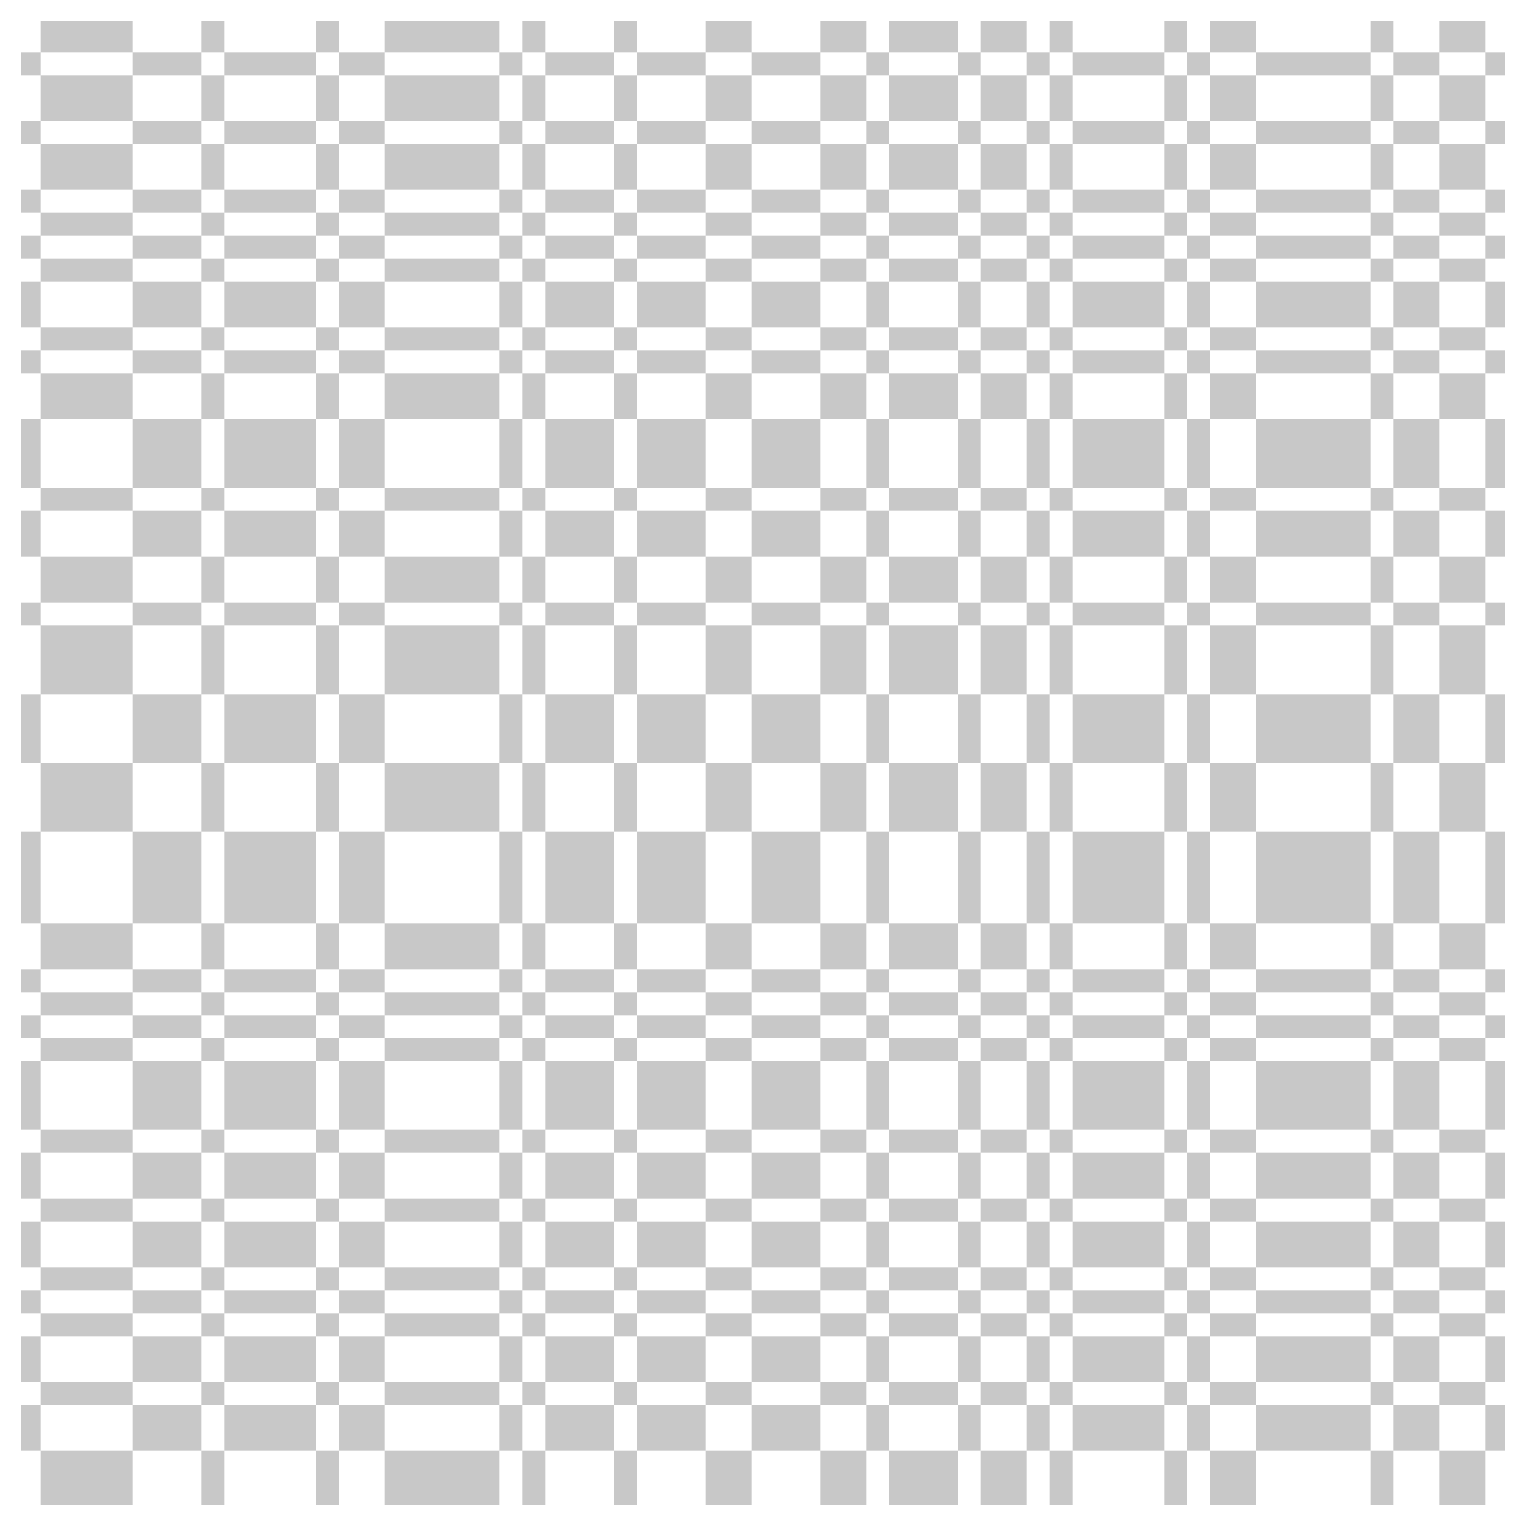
# Model space of a CAD drawing. Extents: x 0 to 200, y 0 to 200.
# Drawn here: x 74.2 to 99.8, y 50 to 75.6 of the extents above; entities that cross this region are included whole.
import ezdxf

# ---------------------------------------------------------------- set-up
doc = ezdxf.new("R2010")
doc.units = 0

msp = doc.modelspace()

# ---------------------------------------------------------------- linework, layer by layer
at = {"layer": 'CHROME'}
for points in [[(74.4, 75.2), (76, 75.2), (74.4, 76), (76, 76)], [(77.2, 75.2), (77.6, 75.2), (77.2, 76), (77.6, 76)], [(79.2, 75.2), (79.6, 75.2), (79.2, 76), (79.6, 76)], [(80.4, 75.2), (82.4, 75.2), (80.4, 76), (82.4, 76)], [(82.8, 75.2), (83.2, 75.2), (82.8, 76), (83.2, 76)], [(84.4, 75.2), (84.8, 75.2), (84.4, 76), (84.8, 76)], [(86, 75.2), (86.8, 75.2), (86, 76), (86.8, 76)], [(88, 75.2), (88.8, 75.2), (88, 76), (88.8, 76)], [(89.2, 75.2), (90.4, 75.2), (89.2, 76), (90.4, 76)], [(90.8, 75.2), (91.6, 75.2), (90.8, 76), (91.6, 76)], [(92, 75.2), (92.4, 75.2), (92, 76), (92.4, 76)], [(94, 75.2), (94.4, 75.2), (94, 76), (94.4, 76)], [(94.8, 75.2), (95.6, 75.2), (94.8, 76), (95.6, 76)], [(97.6, 75.2), (98, 75.2), (97.6, 76), (98, 76)], [(98.8, 75.2), (99.6, 75.2), (98.8, 76), (99.6, 76)], [(74, 74.8), (74.4, 74.8), (74, 75.2), (74.4, 75.2)], [(76, 74.8), (77.2, 74.8), (76, 75.2), (77.2, 75.2)], [(77.6, 74.8), (79.2, 74.8), (77.6, 75.2), (79.2, 75.2)], [(79.6, 74.8), (80.4, 74.8), (79.6, 75.2), (80.4, 75.2)], [(82.4, 74.8), (82.8, 74.8), (82.4, 75.2), (82.8, 75.2)], [(83.2, 74.8), (84.4, 74.8), (83.2, 75.2), (84.4, 75.2)], [(84.8, 74.8), (86, 74.8), (84.8, 75.2), (86, 75.2)], [(86.8, 74.8), (88, 74.8), (86.8, 75.2), (88, 75.2)], [(88.8, 74.8), (89.2, 74.8), (88.8, 75.2), (89.2, 75.2)], [(90.4, 74.8), (90.8, 74.8), (90.4, 75.2), (90.8, 75.2)], [(91.6, 74.8), (92, 74.8), (91.6, 75.2), (92, 75.2)], [(92.4, 74.8), (94, 74.8), (92.4, 75.2), (94, 75.2)], [(94.4, 74.8), (94.8, 74.8), (94.4, 75.2), (94.8, 75.2)], [(95.6, 74.8), (97.6, 74.8), (95.6, 75.2), (97.6, 75.2)], [(98, 74.8), (98.8, 74.8), (98, 75.2), (98.8, 75.2)], [(99.6, 74.8), (100, 74.8), (99.6, 75.2), (100, 75.2)], [(74.4, 74), (76, 74), (74.4, 74.8), (76, 74.8)], [(77.2, 74), (77.6, 74), (77.2, 74.8), (77.6, 74.8)], [(79.2, 74), (79.6, 74), (79.2, 74.8), (79.6, 74.8)], [(80.4, 74), (82.4, 74), (80.4, 74.8), (82.4, 74.8)], [(82.8, 74), (83.2, 74), (82.8, 74.8), (83.2, 74.8)], [(84.4, 74), (84.8, 74), (84.4, 74.8), (84.8, 74.8)], [(86, 74), (86.8, 74), (86, 74.8), (86.8, 74.8)], [(88, 74), (88.8, 74), (88, 74.8), (88.8, 74.8)], [(89.2, 74), (90.4, 74), (89.2, 74.8), (90.4, 74.8)], [(90.8, 74), (91.6, 74), (90.8, 74.8), (91.6, 74.8)], [(92, 74), (92.4, 74), (92, 74.8), (92.4, 74.8)], [(94, 74), (94.4, 74), (94, 74.8), (94.4, 74.8)], [(94.8, 74), (95.6, 74), (94.8, 74.8), (95.6, 74.8)], [(97.6, 74), (98, 74), (97.6, 74.8), (98, 74.8)], [(98.8, 74), (99.6, 74), (98.8, 74.8), (99.6, 74.8)], [(74, 73.6), (74.4, 73.6), (74, 74), (74.4, 74)], [(76, 73.6), (77.2, 73.6), (76, 74), (77.2, 74)], [(77.6, 73.6), (79.2, 73.6), (77.6, 74), (79.2, 74)], [(79.6, 73.6), (80.4, 73.6), (79.6, 74), (80.4, 74)], [(82.4, 73.6), (82.8, 73.6), (82.4, 74), (82.8, 74)], [(83.2, 73.6), (84.4, 73.6), (83.2, 74), (84.4, 74)], [(84.8, 73.6), (86, 73.6), (84.8, 74), (86, 74)], [(86.8, 73.6), (88, 73.6), (86.8, 74), (88, 74)], [(88.8, 73.6), (89.2, 73.6), (88.8, 74), (89.2, 74)], [(90.4, 73.6), (90.8, 73.6), (90.4, 74), (90.8, 74)], [(91.6, 73.6), (92, 73.6), (91.6, 74), (92, 74)], [(92.4, 73.6), (94, 73.6), (92.4, 74), (94, 74)], [(94.4, 73.6), (94.8, 73.6), (94.4, 74), (94.8, 74)], [(95.6, 73.6), (97.6, 73.6), (95.6, 74), (97.6, 74)], [(98, 73.6), (98.8, 73.6), (98, 74), (98.8, 74)], [(99.6, 73.6), (100, 73.6), (99.6, 74), (100, 74)], [(74.4, 72.8), (76, 72.8), (74.4, 73.6), (76, 73.6)], [(77.2, 72.8), (77.6, 72.8), (77.2, 73.6), (77.6, 73.6)], [(79.2, 72.8), (79.6, 72.8), (79.2, 73.6), (79.6, 73.6)], [(80.4, 72.8), (82.4, 72.8), (80.4, 73.6), (82.4, 73.6)], [(82.8, 72.8), (83.2, 72.8), (82.8, 73.6), (83.2, 73.6)], [(84.4, 72.8), (84.8, 72.8), (84.4, 73.6), (84.8, 73.6)], [(86, 72.8), (86.8, 72.8), (86, 73.6), (86.8, 73.6)], [(88, 72.8), (88.8, 72.8), (88, 73.6), (88.8, 73.6)], [(89.2, 72.8), (90.4, 72.8), (89.2, 73.6), (90.4, 73.6)], [(90.8, 72.8), (91.6, 72.8), (90.8, 73.6), (91.6, 73.6)], [(92, 72.8), (92.4, 72.8), (92, 73.6), (92.4, 73.6)], [(94, 72.8), (94.4, 72.8), (94, 73.6), (94.4, 73.6)], [(94.8, 72.8), (95.6, 72.8), (94.8, 73.6), (95.6, 73.6)], [(97.6, 72.8), (98, 72.8), (97.6, 73.6), (98, 73.6)], [(98.8, 72.8), (99.6, 72.8), (98.8, 73.6), (99.6, 73.6)], [(74, 72.4), (74.4, 72.4), (74, 72.8), (74.4, 72.8)], [(76, 72.4), (77.2, 72.4), (76, 72.8), (77.2, 72.8)], [(77.6, 72.4), (79.2, 72.4), (77.6, 72.8), (79.2, 72.8)], [(79.6, 72.4), (80.4, 72.4), (79.6, 72.8), (80.4, 72.8)], [(82.4, 72.4), (82.8, 72.4), (82.4, 72.8), (82.8, 72.8)], [(83.2, 72.4), (84.4, 72.4), (83.2, 72.8), (84.4, 72.8)], [(84.8, 72.4), (86, 72.4), (84.8, 72.8), (86, 72.8)], [(86.8, 72.4), (88, 72.4), (86.8, 72.8), (88, 72.8)], [(88.8, 72.4), (89.2, 72.4), (88.8, 72.8), (89.2, 72.8)], [(90.4, 72.4), (90.8, 72.4), (90.4, 72.8), (90.8, 72.8)], [(91.6, 72.4), (92, 72.4), (91.6, 72.8), (92, 72.8)], [(92.4, 72.4), (94, 72.4), (92.4, 72.8), (94, 72.8)], [(94.4, 72.4), (94.8, 72.4), (94.4, 72.8), (94.8, 72.8)], [(95.6, 72.4), (97.6, 72.4), (95.6, 72.8), (97.6, 72.8)], [(98, 72.4), (98.8, 72.4), (98, 72.8), (98.8, 72.8)], [(99.6, 72.4), (100, 72.4), (99.6, 72.8), (100, 72.8)], [(74.4, 72), (76, 72), (74.4, 72.4), (76, 72.4)], [(77.2, 72), (77.6, 72), (77.2, 72.4), (77.6, 72.4)], [(79.2, 72), (79.6, 72), (79.2, 72.4), (79.6, 72.4)], [(80.4, 72), (82.4, 72), (80.4, 72.4), (82.4, 72.4)], [(82.8, 72), (83.2, 72), (82.8, 72.4), (83.2, 72.4)], [(84.4, 72), (84.8, 72), (84.4, 72.4), (84.8, 72.4)], [(86, 72), (86.8, 72), (86, 72.4), (86.8, 72.4)], [(88, 72), (88.8, 72), (88, 72.4), (88.8, 72.4)], [(89.2, 72), (90.4, 72), (89.2, 72.4), (90.4, 72.4)], [(90.8, 72), (91.6, 72), (90.8, 72.4), (91.6, 72.4)], [(92, 72), (92.4, 72), (92, 72.4), (92.4, 72.4)], [(94, 72), (94.4, 72), (94, 72.4), (94.4, 72.4)], [(94.8, 72), (95.6, 72), (94.8, 72.4), (95.6, 72.4)], [(97.6, 72), (98, 72), (97.6, 72.4), (98, 72.4)], [(98.8, 72), (99.6, 72), (98.8, 72.4), (99.6, 72.4)], [(74, 71.6), (74.4, 71.6), (74, 72), (74.4, 72)], [(76, 71.6), (77.2, 71.6), (76, 72), (77.2, 72)], [(77.6, 71.6), (79.2, 71.6), (77.6, 72), (79.2, 72)], [(79.6, 71.6), (80.4, 71.6), (79.6, 72), (80.4, 72)], [(82.4, 71.6), (82.8, 71.6), (82.4, 72), (82.8, 72)], [(83.2, 71.6), (84.4, 71.6), (83.2, 72), (84.4, 72)], [(84.8, 71.6), (86, 71.6), (84.8, 72), (86, 72)], [(86.8, 71.6), (88, 71.6), (86.8, 72), (88, 72)], [(88.8, 71.6), (89.2, 71.6), (88.8, 72), (89.2, 72)], [(90.4, 71.6), (90.8, 71.6), (90.4, 72), (90.8, 72)], [(91.6, 71.6), (92, 71.6), (91.6, 72), (92, 72)], [(92.4, 71.6), (94, 71.6), (92.4, 72), (94, 72)], [(94.4, 71.6), (94.8, 71.6), (94.4, 72), (94.8, 72)], [(95.6, 71.6), (97.6, 71.6), (95.6, 72), (97.6, 72)], [(98, 71.6), (98.8, 71.6), (98, 72), (98.8, 72)], [(99.6, 71.6), (100, 71.6), (99.6, 72), (100, 72)], [(74.4, 71.2), (76, 71.2), (74.4, 71.6), (76, 71.6)], [(77.2, 71.2), (77.6, 71.2), (77.2, 71.6), (77.6, 71.6)], [(79.2, 71.2), (79.6, 71.2), (79.2, 71.6), (79.6, 71.6)], [(80.4, 71.2), (82.4, 71.2), (80.4, 71.6), (82.4, 71.6)], [(82.8, 71.2), (83.2, 71.2), (82.8, 71.6), (83.2, 71.6)], [(84.4, 71.2), (84.8, 71.2), (84.4, 71.6), (84.8, 71.6)], [(86, 71.2), (86.8, 71.2), (86, 71.6), (86.8, 71.6)], [(88, 71.2), (88.8, 71.2), (88, 71.6), (88.8, 71.6)], [(89.2, 71.2), (90.4, 71.2), (89.2, 71.6), (90.4, 71.6)], [(90.8, 71.2), (91.6, 71.2), (90.8, 71.6), (91.6, 71.6)], [(92, 71.2), (92.4, 71.2), (92, 71.6), (92.4, 71.6)], [(94, 71.2), (94.4, 71.2), (94, 71.6), (94.4, 71.6)], [(94.8, 71.2), (95.6, 71.2), (94.8, 71.6), (95.6, 71.6)], [(97.6, 71.2), (98, 71.2), (97.6, 71.6), (98, 71.6)], [(98.8, 71.2), (99.6, 71.2), (98.8, 71.6), (99.6, 71.6)], [(74, 70.4), (74.4, 70.4), (74, 71.2), (74.4, 71.2)], [(76, 70.4), (77.2, 70.4), (76, 71.2), (77.2, 71.2)], [(77.6, 70.4), (79.2, 70.4), (77.6, 71.2), (79.2, 71.2)], [(79.6, 70.4), (80.4, 70.4), (79.6, 71.2), (80.4, 71.2)], [(82.4, 70.4), (82.8, 70.4), (82.4, 71.2), (82.8, 71.2)], [(83.2, 70.4), (84.4, 70.4), (83.2, 71.2), (84.4, 71.2)], [(84.8, 70.4), (86, 70.4), (84.8, 71.2), (86, 71.2)], [(86.8, 70.4), (88, 70.4), (86.8, 71.2), (88, 71.2)], [(88.8, 70.4), (89.2, 70.4), (88.8, 71.2), (89.2, 71.2)], [(90.4, 70.4), (90.8, 70.4), (90.4, 71.2), (90.8, 71.2)], [(91.6, 70.4), (92, 70.4), (91.6, 71.2), (92, 71.2)], [(92.4, 70.4), (94, 70.4), (92.4, 71.2), (94, 71.2)], [(94.4, 70.4), (94.8, 70.4), (94.4, 71.2), (94.8, 71.2)], [(95.6, 70.4), (97.6, 70.4), (95.6, 71.2), (97.6, 71.2)], [(98, 70.4), (98.8, 70.4), (98, 71.2), (98.8, 71.2)], [(99.6, 70.4), (100, 70.4), (99.6, 71.2), (100, 71.2)], [(74.4, 70), (76, 70), (74.4, 70.4), (76, 70.4)], [(77.2, 70), (77.6, 70), (77.2, 70.4), (77.6, 70.4)], [(79.2, 70), (79.6, 70), (79.2, 70.4), (79.6, 70.4)], [(80.4, 70), (82.4, 70), (80.4, 70.4), (82.4, 70.4)], [(82.8, 70), (83.2, 70), (82.8, 70.4), (83.2, 70.4)], [(84.4, 70), (84.8, 70), (84.4, 70.4), (84.8, 70.4)], [(86, 70), (86.8, 70), (86, 70.4), (86.8, 70.4)], [(88, 70), (88.8, 70), (88, 70.4), (88.8, 70.4)], [(89.2, 70), (90.4, 70), (89.2, 70.4), (90.4, 70.4)], [(90.8, 70), (91.6, 70), (90.8, 70.4), (91.6, 70.4)], [(92, 70), (92.4, 70), (92, 70.4), (92.4, 70.4)], [(94, 70), (94.4, 70), (94, 70.4), (94.4, 70.4)], [(94.8, 70), (95.6, 70), (94.8, 70.4), (95.6, 70.4)], [(97.6, 70), (98, 70), (97.6, 70.4), (98, 70.4)], [(98.8, 70), (99.6, 70), (98.8, 70.4), (99.6, 70.4)], [(74, 69.6), (74.4, 69.6), (74, 70), (74.4, 70)], [(76, 69.6), (77.2, 69.6), (76, 70), (77.2, 70)], [(77.6, 69.6), (79.2, 69.6), (77.6, 70), (79.2, 70)], [(79.6, 69.6), (80.4, 69.6), (79.6, 70), (80.4, 70)], [(82.4, 69.6), (82.8, 69.6), (82.4, 70), (82.8, 70)], [(83.2, 69.6), (84.4, 69.6), (83.2, 70), (84.4, 70)], [(84.8, 69.6), (86, 69.6), (84.8, 70), (86, 70)], [(86.8, 69.6), (88, 69.6), (86.8, 70), (88, 70)], [(88.8, 69.6), (89.2, 69.6), (88.8, 70), (89.2, 70)], [(90.4, 69.6), (90.8, 69.6), (90.4, 70), (90.8, 70)], [(91.6, 69.6), (92, 69.6), (91.6, 70), (92, 70)], [(92.4, 69.6), (94, 69.6), (92.4, 70), (94, 70)], [(94.4, 69.6), (94.8, 69.6), (94.4, 70), (94.8, 70)], [(95.6, 69.6), (97.6, 69.6), (95.6, 70), (97.6, 70)], [(98, 69.6), (98.8, 69.6), (98, 70), (98.8, 70)], [(99.6, 69.6), (100, 69.6), (99.6, 70), (100, 70)], [(74.4, 68.8), (76, 68.8), (74.4, 69.6), (76, 69.6)], [(77.2, 68.8), (77.6, 68.8), (77.2, 69.6), (77.6, 69.6)], [(79.2, 68.8), (79.6, 68.8), (79.2, 69.6), (79.6, 69.6)], [(80.4, 68.8), (82.4, 68.8), (80.4, 69.6), (82.4, 69.6)], [(82.8, 68.8), (83.2, 68.8), (82.8, 69.6), (83.2, 69.6)], [(84.4, 68.8), (84.8, 68.8), (84.4, 69.6), (84.8, 69.6)], [(86, 68.8), (86.8, 68.8), (86, 69.6), (86.8, 69.6)], [(88, 68.8), (88.8, 68.8), (88, 69.6), (88.8, 69.6)], [(89.2, 68.8), (90.4, 68.8), (89.2, 69.6), (90.4, 69.6)], [(90.8, 68.8), (91.6, 68.8), (90.8, 69.6), (91.6, 69.6)], [(92, 68.8), (92.4, 68.8), (92, 69.6), (92.4, 69.6)], [(94, 68.8), (94.4, 68.8), (94, 69.6), (94.4, 69.6)], [(94.8, 68.8), (95.6, 68.8), (94.8, 69.6), (95.6, 69.6)], [(97.6, 68.8), (98, 68.8), (97.6, 69.6), (98, 69.6)], [(98.8, 68.8), (99.6, 68.8), (98.8, 69.6), (99.6, 69.6)], [(74, 67.6), (74.4, 67.6), (74, 68.8), (74.4, 68.8)], [(76, 67.6), (77.2, 67.6), (76, 68.8), (77.2, 68.8)], [(77.6, 67.6), (79.2, 67.6), (77.6, 68.8), (79.2, 68.8)], [(79.6, 67.6), (80.4, 67.6), (79.6, 68.8), (80.4, 68.8)], [(82.4, 67.6), (82.8, 67.6), (82.4, 68.8), (82.8, 68.8)], [(83.2, 67.6), (84.4, 67.6), (83.2, 68.8), (84.4, 68.8)], [(84.8, 67.6), (86, 67.6), (84.8, 68.8), (86, 68.8)], [(86.8, 67.6), (88, 67.6), (86.8, 68.8), (88, 68.8)], [(88.8, 67.6), (89.2, 67.6), (88.8, 68.8), (89.2, 68.8)], [(90.4, 67.6), (90.8, 67.6), (90.4, 68.8), (90.8, 68.8)], [(91.6, 67.6), (92, 67.6), (91.6, 68.8), (92, 68.8)], [(92.4, 67.6), (94, 67.6), (92.4, 68.8), (94, 68.8)], [(94.4, 67.6), (94.8, 67.6), (94.4, 68.8), (94.8, 68.8)], [(95.6, 67.6), (97.6, 67.6), (95.6, 68.8), (97.6, 68.8)], [(98, 67.6), (98.8, 67.6), (98, 68.8), (98.8, 68.8)], [(99.6, 67.6), (100, 67.6), (99.6, 68.8), (100, 68.8)], [(74.4, 67.2), (76, 67.2), (74.4, 67.6), (76, 67.6)], [(77.2, 67.2), (77.6, 67.2), (77.2, 67.6), (77.6, 67.6)], [(79.2, 67.2), (79.6, 67.2), (79.2, 67.6), (79.6, 67.6)], [(80.4, 67.2), (82.4, 67.2), (80.4, 67.6), (82.4, 67.6)], [(82.8, 67.2), (83.2, 67.2), (82.8, 67.6), (83.2, 67.6)], [(84.4, 67.2), (84.8, 67.2), (84.4, 67.6), (84.8, 67.6)], [(86, 67.2), (86.8, 67.2), (86, 67.6), (86.8, 67.6)], [(88, 67.2), (88.8, 67.2), (88, 67.6), (88.8, 67.6)], [(89.2, 67.2), (90.4, 67.2), (89.2, 67.6), (90.4, 67.6)], [(90.8, 67.2), (91.6, 67.2), (90.8, 67.6), (91.6, 67.6)], [(92, 67.2), (92.4, 67.2), (92, 67.6), (92.4, 67.6)], [(94, 67.2), (94.4, 67.2), (94, 67.6), (94.4, 67.6)], [(94.8, 67.2), (95.6, 67.2), (94.8, 67.6), (95.6, 67.6)], [(97.6, 67.2), (98, 67.2), (97.6, 67.6), (98, 67.6)], [(98.8, 67.2), (99.6, 67.2), (98.8, 67.6), (99.6, 67.6)], [(74, 66.4), (74.4, 66.4), (74, 67.2), (74.4, 67.2)], [(76, 66.4), (77.2, 66.4), (76, 67.2), (77.2, 67.2)], [(77.6, 66.4), (79.2, 66.4), (77.6, 67.2), (79.2, 67.2)], [(79.6, 66.4), (80.4, 66.4), (79.6, 67.2), (80.4, 67.2)], [(82.4, 66.4), (82.8, 66.4), (82.4, 67.2), (82.8, 67.2)], [(83.2, 66.4), (84.4, 66.4), (83.2, 67.2), (84.4, 67.2)], [(84.8, 66.4), (86, 66.4), (84.8, 67.2), (86, 67.2)], [(86.8, 66.4), (88, 66.4), (86.8, 67.2), (88, 67.2)], [(88.8, 66.4), (89.2, 66.4), (88.8, 67.2), (89.2, 67.2)], [(90.4, 66.4), (90.8, 66.4), (90.4, 67.2), (90.8, 67.2)], [(91.6, 66.4), (92, 66.4), (91.6, 67.2), (92, 67.2)], [(92.4, 66.4), (94, 66.4), (92.4, 67.2), (94, 67.2)], [(94.4, 66.4), (94.8, 66.4), (94.4, 67.2), (94.8, 67.2)], [(95.6, 66.4), (97.6, 66.4), (95.6, 67.2), (97.6, 67.2)], [(98, 66.4), (98.8, 66.4), (98, 67.2), (98.8, 67.2)], [(99.6, 66.4), (100, 66.4), (99.6, 67.2), (100, 67.2)], [(74.4, 65.6), (76, 65.6), (74.4, 66.4), (76, 66.4)], [(77.2, 65.6), (77.6, 65.6), (77.2, 66.4), (77.6, 66.4)], [(79.2, 65.6), (79.6, 65.6), (79.2, 66.4), (79.6, 66.4)], [(80.4, 65.6), (82.4, 65.6), (80.4, 66.4), (82.4, 66.4)], [(82.8, 65.6), (83.2, 65.6), (82.8, 66.4), (83.2, 66.4)], [(84.4, 65.6), (84.8, 65.6), (84.4, 66.4), (84.8, 66.4)], [(86, 65.6), (86.8, 65.6), (86, 66.4), (86.8, 66.4)], [(88, 65.6), (88.8, 65.6), (88, 66.4), (88.8, 66.4)], [(89.2, 65.6), (90.4, 65.6), (89.2, 66.4), (90.4, 66.4)], [(90.8, 65.6), (91.6, 65.6), (90.8, 66.4), (91.6, 66.4)], [(92, 65.6), (92.4, 65.6), (92, 66.4), (92.4, 66.4)], [(94, 65.6), (94.4, 65.6), (94, 66.4), (94.4, 66.4)], [(94.8, 65.6), (95.6, 65.6), (94.8, 66.4), (95.6, 66.4)], [(97.6, 65.6), (98, 65.6), (97.6, 66.4), (98, 66.4)], [(98.8, 65.6), (99.6, 65.6), (98.8, 66.4), (99.6, 66.4)], [(74, 65.2), (74.4, 65.2), (74, 65.6), (74.4, 65.6)], [(76, 65.2), (77.2, 65.2), (76, 65.6), (77.2, 65.6)], [(77.6, 65.2), (79.2, 65.2), (77.6, 65.6), (79.2, 65.6)], [(79.6, 65.2), (80.4, 65.2), (79.6, 65.6), (80.4, 65.6)], [(82.4, 65.2), (82.8, 65.2), (82.4, 65.6), (82.8, 65.6)], [(83.2, 65.2), (84.4, 65.2), (83.2, 65.6), (84.4, 65.6)], [(84.8, 65.2), (86, 65.2), (84.8, 65.6), (86, 65.6)], [(86.8, 65.2), (88, 65.2), (86.8, 65.6), (88, 65.6)], [(88.8, 65.2), (89.2, 65.2), (88.8, 65.6), (89.2, 65.6)], [(90.4, 65.2), (90.8, 65.2), (90.4, 65.6), (90.8, 65.6)], [(91.6, 65.2), (92, 65.2), (91.6, 65.6), (92, 65.6)], [(92.4, 65.2), (94, 65.2), (92.4, 65.6), (94, 65.6)], [(94.4, 65.2), (94.8, 65.2), (94.4, 65.6), (94.8, 65.6)], [(95.6, 65.2), (97.6, 65.2), (95.6, 65.6), (97.6, 65.6)], [(98, 65.2), (98.8, 65.2), (98, 65.6), (98.8, 65.6)], [(99.6, 65.2), (100, 65.2), (99.6, 65.6), (100, 65.6)], [(74.4, 64), (76, 64), (74.4, 65.2), (76, 65.2)], [(77.2, 64), (77.6, 64), (77.2, 65.2), (77.6, 65.2)], [(79.2, 64), (79.6, 64), (79.2, 65.2), (79.6, 65.2)], [(80.4, 64), (82.4, 64), (80.4, 65.2), (82.4, 65.2)], [(82.8, 64), (83.2, 64), (82.8, 65.2), (83.2, 65.2)], [(84.4, 64), (84.8, 64), (84.4, 65.2), (84.8, 65.2)], [(86, 64), (86.8, 64), (86, 65.2), (86.8, 65.2)], [(88, 64), (88.8, 64), (88, 65.2), (88.8, 65.2)], [(89.2, 64), (90.4, 64), (89.2, 65.2), (90.4, 65.2)], [(90.8, 64), (91.6, 64), (90.8, 65.2), (91.6, 65.2)], [(92, 64), (92.4, 64), (92, 65.2), (92.4, 65.2)], [(94, 64), (94.4, 64), (94, 65.2), (94.4, 65.2)], [(94.8, 64), (95.6, 64), (94.8, 65.2), (95.6, 65.2)], [(97.6, 64), (98, 64), (97.6, 65.2), (98, 65.2)], [(98.8, 64), (99.6, 64), (98.8, 65.2), (99.6, 65.2)], [(74, 62.8), (74.4, 62.8), (74, 64), (74.4, 64)], [(76, 62.8), (77.2, 62.8), (76, 64), (77.2, 64)], [(77.6, 62.8), (79.2, 62.8), (77.6, 64), (79.2, 64)], [(79.6, 62.8), (80.4, 62.8), (79.6, 64), (80.4, 64)], [(82.4, 62.8), (82.8, 62.8), (82.4, 64), (82.8, 64)], [(83.2, 62.8), (84.4, 62.8), (83.2, 64), (84.4, 64)], [(84.8, 62.8), (86, 62.8), (84.8, 64), (86, 64)], [(86.8, 62.8), (88, 62.8), (86.8, 64), (88, 64)], [(88.8, 62.8), (89.2, 62.8), (88.8, 64), (89.2, 64)], [(90.4, 62.8), (90.8, 62.8), (90.4, 64), (90.8, 64)], [(91.6, 62.8), (92, 62.8), (91.6, 64), (92, 64)], [(92.4, 62.8), (94, 62.8), (92.4, 64), (94, 64)], [(94.4, 62.8), (94.8, 62.8), (94.4, 64), (94.8, 64)], [(95.6, 62.8), (97.6, 62.8), (95.6, 64), (97.6, 64)], [(98, 62.8), (98.8, 62.8), (98, 64), (98.8, 64)], [(99.6, 62.8), (100, 62.8), (99.6, 64), (100, 64)], [(74.4, 61.6), (76, 61.6), (74.4, 62.8), (76, 62.8)], [(77.2, 61.6), (77.6, 61.6), (77.2, 62.8), (77.6, 62.8)], [(79.2, 61.6), (79.6, 61.6), (79.2, 62.8), (79.6, 62.8)], [(80.4, 61.6), (82.4, 61.6), (80.4, 62.8), (82.4, 62.8)], [(82.8, 61.6), (83.2, 61.6), (82.8, 62.8), (83.2, 62.8)], [(84.4, 61.6), (84.8, 61.6), (84.4, 62.8), (84.8, 62.8)], [(86, 61.6), (86.8, 61.6), (86, 62.8), (86.8, 62.8)], [(88, 61.6), (88.8, 61.6), (88, 62.8), (88.8, 62.8)], [(89.2, 61.6), (90.4, 61.6), (89.2, 62.8), (90.4, 62.8)], [(90.8, 61.6), (91.6, 61.6), (90.8, 62.8), (91.6, 62.8)], [(92, 61.6), (92.4, 61.6), (92, 62.8), (92.4, 62.8)], [(94, 61.6), (94.4, 61.6), (94, 62.8), (94.4, 62.8)], [(94.8, 61.6), (95.6, 61.6), (94.8, 62.8), (95.6, 62.8)], [(97.6, 61.6), (98, 61.6), (97.6, 62.8), (98, 62.8)], [(98.8, 61.6), (99.6, 61.6), (98.8, 62.8), (99.6, 62.8)], [(74, 60), (74.4, 60), (74, 61.6), (74.4, 61.6)], [(76, 60), (77.2, 60), (76, 61.6), (77.2, 61.6)], [(77.6, 60), (79.2, 60), (77.6, 61.6), (79.2, 61.6)], [(79.6, 60), (80.4, 60), (79.6, 61.6), (80.4, 61.6)], [(82.4, 60), (82.8, 60), (82.4, 61.6), (82.8, 61.6)], [(83.2, 60), (84.4, 60), (83.2, 61.6), (84.4, 61.6)], [(84.8, 60), (86, 60), (84.8, 61.6), (86, 61.6)], [(86.8, 60), (88, 60), (86.8, 61.6), (88, 61.6)], [(88.8, 60), (89.2, 60), (88.8, 61.6), (89.2, 61.6)], [(90.4, 60), (90.8, 60), (90.4, 61.6), (90.8, 61.6)], [(91.6, 60), (92, 60), (91.6, 61.6), (92, 61.6)], [(92.4, 60), (94, 60), (92.4, 61.6), (94, 61.6)], [(94.4, 60), (94.8, 60), (94.4, 61.6), (94.8, 61.6)], [(95.6, 60), (97.6, 60), (95.6, 61.6), (97.6, 61.6)], [(98, 60), (98.8, 60), (98, 61.6), (98.8, 61.6)], [(99.6, 60), (100, 60), (99.6, 61.6), (100, 61.6)], [(74.4, 59.2), (76, 59.2), (74.4, 60), (76, 60)], [(77.2, 59.2), (77.6, 59.2), (77.2, 60), (77.6, 60)], [(79.2, 59.2), (79.6, 59.2), (79.2, 60), (79.6, 60)], [(80.4, 59.2), (82.4, 59.2), (80.4, 60), (82.4, 60)], [(82.8, 59.2), (83.2, 59.2), (82.8, 60), (83.2, 60)], [(84.4, 59.2), (84.8, 59.2), (84.4, 60), (84.8, 60)], [(86, 59.2), (86.8, 59.2), (86, 60), (86.8, 60)], [(88, 59.2), (88.8, 59.2), (88, 60), (88.8, 60)], [(89.2, 59.2), (90.4, 59.2), (89.2, 60), (90.4, 60)], [(90.8, 59.2), (91.6, 59.2), (90.8, 60), (91.6, 60)], [(92, 59.2), (92.4, 59.2), (92, 60), (92.4, 60)], [(94, 59.2), (94.4, 59.2), (94, 60), (94.4, 60)], [(94.8, 59.2), (95.6, 59.2), (94.8, 60), (95.6, 60)], [(97.6, 59.2), (98, 59.2), (97.6, 60), (98, 60)], [(98.8, 59.2), (99.6, 59.2), (98.8, 60), (99.6, 60)], [(74, 58.8), (74.4, 58.8), (74, 59.2), (74.4, 59.2)], [(76, 58.8), (77.2, 58.8), (76, 59.2), (77.2, 59.2)], [(77.6, 58.8), (79.2, 58.8), (77.6, 59.2), (79.2, 59.2)], [(79.6, 58.8), (80.4, 58.8), (79.6, 59.2), (80.4, 59.2)], [(82.4, 58.8), (82.8, 58.8), (82.4, 59.2), (82.8, 59.2)], [(83.2, 58.8), (84.4, 58.8), (83.2, 59.2), (84.4, 59.2)], [(84.8, 58.8), (86, 58.8), (84.8, 59.2), (86, 59.2)], [(86.8, 58.8), (88, 58.8), (86.8, 59.2), (88, 59.2)], [(88.8, 58.8), (89.2, 58.8), (88.8, 59.2), (89.2, 59.2)], [(90.4, 58.8), (90.8, 58.8), (90.4, 59.2), (90.8, 59.2)], [(91.6, 58.8), (92, 58.8), (91.6, 59.2), (92, 59.2)], [(92.4, 58.8), (94, 58.8), (92.4, 59.2), (94, 59.2)], [(94.4, 58.8), (94.8, 58.8), (94.4, 59.2), (94.8, 59.2)], [(95.6, 58.8), (97.6, 58.8), (95.6, 59.2), (97.6, 59.2)], [(98, 58.8), (98.8, 58.8), (98, 59.2), (98.8, 59.2)], [(99.6, 58.8), (100, 58.8), (99.6, 59.2), (100, 59.2)], [(74.4, 58.4), (76, 58.4), (74.4, 58.8), (76, 58.8)], [(77.2, 58.4), (77.6, 58.4), (77.2, 58.8), (77.6, 58.8)], [(79.2, 58.4), (79.6, 58.4), (79.2, 58.8), (79.6, 58.8)], [(80.4, 58.4), (82.4, 58.4), (80.4, 58.8), (82.4, 58.8)], [(82.8, 58.4), (83.2, 58.4), (82.8, 58.8), (83.2, 58.8)], [(84.4, 58.4), (84.8, 58.4), (84.4, 58.8), (84.8, 58.8)], [(86, 58.4), (86.8, 58.4), (86, 58.8), (86.8, 58.8)], [(88, 58.4), (88.8, 58.4), (88, 58.8), (88.8, 58.8)], [(89.2, 58.4), (90.4, 58.4), (89.2, 58.8), (90.4, 58.8)], [(90.8, 58.4), (91.6, 58.4), (90.8, 58.8), (91.6, 58.8)], [(92, 58.4), (92.4, 58.4), (92, 58.8), (92.4, 58.8)], [(94, 58.4), (94.4, 58.4), (94, 58.8), (94.4, 58.8)], [(94.8, 58.4), (95.6, 58.4), (94.8, 58.8), (95.6, 58.8)], [(97.6, 58.4), (98, 58.4), (97.6, 58.8), (98, 58.8)], [(98.8, 58.4), (99.6, 58.4), (98.8, 58.8), (99.6, 58.8)], [(74, 58), (74.4, 58), (74, 58.4), (74.4, 58.4)], [(76, 58), (77.2, 58), (76, 58.4), (77.2, 58.4)], [(77.6, 58), (79.2, 58), (77.6, 58.4), (79.2, 58.4)], [(79.6, 58), (80.4, 58), (79.6, 58.4), (80.4, 58.4)], [(82.4, 58), (82.8, 58), (82.4, 58.4), (82.8, 58.4)], [(83.2, 58), (84.4, 58), (83.2, 58.4), (84.4, 58.4)], [(84.8, 58), (86, 58), (84.8, 58.4), (86, 58.4)], [(86.8, 58), (88, 58), (86.8, 58.4), (88, 58.4)], [(88.8, 58), (89.2, 58), (88.8, 58.4), (89.2, 58.4)], [(90.4, 58), (90.8, 58), (90.4, 58.4), (90.8, 58.4)], [(91.6, 58), (92, 58), (91.6, 58.4), (92, 58.4)], [(92.4, 58), (94, 58), (92.4, 58.4), (94, 58.4)], [(94.4, 58), (94.8, 58), (94.4, 58.4), (94.8, 58.4)], [(95.6, 58), (97.6, 58), (95.6, 58.4), (97.6, 58.4)], [(98, 58), (98.8, 58), (98, 58.4), (98.8, 58.4)], [(99.6, 58), (100, 58), (99.6, 58.4), (100, 58.4)], [(74.4, 57.6), (76, 57.6), (74.4, 58), (76, 58)], [(77.2, 57.6), (77.6, 57.6), (77.2, 58), (77.6, 58)], [(79.2, 57.6), (79.6, 57.6), (79.2, 58), (79.6, 58)], [(80.4, 57.6), (82.4, 57.6), (80.4, 58), (82.4, 58)], [(82.8, 57.6), (83.2, 57.6), (82.8, 58), (83.2, 58)], [(84.4, 57.6), (84.8, 57.6), (84.4, 58), (84.8, 58)], [(86, 57.6), (86.8, 57.6), (86, 58), (86.8, 58)], [(88, 57.6), (88.8, 57.6), (88, 58), (88.8, 58)], [(89.2, 57.6), (90.4, 57.6), (89.2, 58), (90.4, 58)], [(90.8, 57.6), (91.6, 57.6), (90.8, 58), (91.6, 58)], [(92, 57.6), (92.4, 57.6), (92, 58), (92.4, 58)], [(94, 57.6), (94.4, 57.6), (94, 58), (94.4, 58)], [(94.8, 57.6), (95.6, 57.6), (94.8, 58), (95.6, 58)], [(97.6, 57.6), (98, 57.6), (97.6, 58), (98, 58)], [(98.8, 57.6), (99.6, 57.6), (98.8, 58), (99.6, 58)], [(74, 56.4), (74.4, 56.4), (74, 57.6), (74.4, 57.6)], [(76, 56.4), (77.2, 56.4), (76, 57.6), (77.2, 57.6)], [(77.6, 56.4), (79.2, 56.4), (77.6, 57.6), (79.2, 57.6)], [(79.6, 56.4), (80.4, 56.4), (79.6, 57.6), (80.4, 57.6)], [(82.4, 56.4), (82.8, 56.4), (82.4, 57.6), (82.8, 57.6)], [(83.2, 56.4), (84.4, 56.4), (83.2, 57.6), (84.4, 57.6)], [(84.8, 56.4), (86, 56.4), (84.8, 57.6), (86, 57.6)], [(86.8, 56.4), (88, 56.4), (86.8, 57.6), (88, 57.6)], [(88.8, 56.4), (89.2, 56.4), (88.8, 57.6), (89.2, 57.6)], [(90.4, 56.4), (90.8, 56.4), (90.4, 57.6), (90.8, 57.6)], [(91.6, 56.4), (92, 56.4), (91.6, 57.6), (92, 57.6)], [(92.4, 56.4), (94, 56.4), (92.4, 57.6), (94, 57.6)], [(94.4, 56.4), (94.8, 56.4), (94.4, 57.6), (94.8, 57.6)], [(95.6, 56.4), (97.6, 56.4), (95.6, 57.6), (97.6, 57.6)], [(98, 56.4), (98.8, 56.4), (98, 57.6), (98.8, 57.6)], [(99.6, 56.4), (100, 56.4), (99.6, 57.6), (100, 57.6)], [(74.4, 56), (76, 56), (74.4, 56.4), (76, 56.4)], [(77.2, 56), (77.6, 56), (77.2, 56.4), (77.6, 56.4)], [(79.2, 56), (79.6, 56), (79.2, 56.4), (79.6, 56.4)], [(80.4, 56), (82.4, 56), (80.4, 56.4), (82.4, 56.4)], [(82.8, 56), (83.2, 56), (82.8, 56.4), (83.2, 56.4)], [(84.4, 56), (84.8, 56), (84.4, 56.4), (84.8, 56.4)], [(86, 56), (86.8, 56), (86, 56.4), (86.8, 56.4)], [(88, 56), (88.8, 56), (88, 56.4), (88.8, 56.4)], [(89.2, 56), (90.4, 56), (89.2, 56.4), (90.4, 56.4)], [(90.8, 56), (91.6, 56), (90.8, 56.4), (91.6, 56.4)], [(92, 56), (92.4, 56), (92, 56.4), (92.4, 56.4)], [(94, 56), (94.4, 56), (94, 56.4), (94.4, 56.4)], [(94.8, 56), (95.6, 56), (94.8, 56.4), (95.6, 56.4)], [(97.6, 56), (98, 56), (97.6, 56.4), (98, 56.4)], [(98.8, 56), (99.6, 56), (98.8, 56.4), (99.6, 56.4)], [(74, 55.2), (74.4, 55.2), (74, 56), (74.4, 56)], [(76, 55.2), (77.2, 55.2), (76, 56), (77.2, 56)], [(77.6, 55.2), (79.2, 55.2), (77.6, 56), (79.2, 56)], [(79.6, 55.2), (80.4, 55.2), (79.6, 56), (80.4, 56)], [(82.4, 55.2), (82.8, 55.2), (82.4, 56), (82.8, 56)], [(83.2, 55.2), (84.4, 55.2), (83.2, 56), (84.4, 56)], [(84.8, 55.2), (86, 55.2), (84.8, 56), (86, 56)], [(86.8, 55.2), (88, 55.2), (86.8, 56), (88, 56)], [(88.8, 55.2), (89.2, 55.2), (88.8, 56), (89.2, 56)], [(90.4, 55.2), (90.8, 55.2), (90.4, 56), (90.8, 56)], [(91.6, 55.2), (92, 55.2), (91.6, 56), (92, 56)], [(92.4, 55.2), (94, 55.2), (92.4, 56), (94, 56)], [(94.4, 55.2), (94.8, 55.2), (94.4, 56), (94.8, 56)], [(95.6, 55.2), (97.6, 55.2), (95.6, 56), (97.6, 56)], [(98, 55.2), (98.8, 55.2), (98, 56), (98.8, 56)], [(99.6, 55.2), (100, 55.2), (99.6, 56), (100, 56)], [(74.4, 54.8), (76, 54.8), (74.4, 55.2), (76, 55.2)], [(77.2, 54.8), (77.6, 54.8), (77.2, 55.2), (77.6, 55.2)], [(79.2, 54.8), (79.6, 54.8), (79.2, 55.2), (79.6, 55.2)], [(80.4, 54.8), (82.4, 54.8), (80.4, 55.2), (82.4, 55.2)], [(82.8, 54.8), (83.2, 54.8), (82.8, 55.2), (83.2, 55.2)], [(84.4, 54.8), (84.8, 54.8), (84.4, 55.2), (84.8, 55.2)], [(86, 54.8), (86.8, 54.8), (86, 55.2), (86.8, 55.2)], [(88, 54.8), (88.8, 54.8), (88, 55.2), (88.8, 55.2)], [(89.2, 54.8), (90.4, 54.8), (89.2, 55.2), (90.4, 55.2)], [(90.8, 54.8), (91.6, 54.8), (90.8, 55.2), (91.6, 55.2)], [(92, 54.8), (92.4, 54.8), (92, 55.2), (92.4, 55.2)], [(94, 54.8), (94.4, 54.8), (94, 55.2), (94.4, 55.2)], [(94.8, 54.8), (95.6, 54.8), (94.8, 55.2), (95.6, 55.2)], [(97.6, 54.8), (98, 54.8), (97.6, 55.2), (98, 55.2)], [(98.8, 54.8), (99.6, 54.8), (98.8, 55.2), (99.6, 55.2)], [(74, 54), (74.4, 54), (74, 54.8), (74.4, 54.8)], [(76, 54), (77.2, 54), (76, 54.8), (77.2, 54.8)], [(77.6, 54), (79.2, 54), (77.6, 54.8), (79.2, 54.8)], [(79.6, 54), (80.4, 54), (79.6, 54.8), (80.4, 54.8)], [(82.4, 54), (82.8, 54), (82.4, 54.8), (82.8, 54.8)], [(83.2, 54), (84.4, 54), (83.2, 54.8), (84.4, 54.8)], [(84.8, 54), (86, 54), (84.8, 54.8), (86, 54.8)], [(86.8, 54), (88, 54), (86.8, 54.8), (88, 54.8)], [(88.8, 54), (89.2, 54), (88.8, 54.8), (89.2, 54.8)], [(90.4, 54), (90.8, 54), (90.4, 54.8), (90.8, 54.8)], [(91.6, 54), (92, 54), (91.6, 54.8), (92, 54.8)], [(92.4, 54), (94, 54), (92.4, 54.8), (94, 54.8)], [(94.4, 54), (94.8, 54), (94.4, 54.8), (94.8, 54.8)], [(95.6, 54), (97.6, 54), (95.6, 54.8), (97.6, 54.8)], [(98, 54), (98.8, 54), (98, 54.8), (98.8, 54.8)], [(99.6, 54), (100, 54), (99.6, 54.8), (100, 54.8)], [(74.4, 53.6), (76, 53.6), (74.4, 54), (76, 54)], [(77.2, 53.6), (77.6, 53.6), (77.2, 54), (77.6, 54)], [(79.2, 53.6), (79.6, 53.6), (79.2, 54), (79.6, 54)], [(80.4, 53.6), (82.4, 53.6), (80.4, 54), (82.4, 54)], [(82.8, 53.6), (83.2, 53.6), (82.8, 54), (83.2, 54)], [(84.4, 53.6), (84.8, 53.6), (84.4, 54), (84.8, 54)], [(86, 53.6), (86.8, 53.6), (86, 54), (86.8, 54)], [(88, 53.6), (88.8, 53.6), (88, 54), (88.8, 54)], [(89.2, 53.6), (90.4, 53.6), (89.2, 54), (90.4, 54)], [(90.8, 53.6), (91.6, 53.6), (90.8, 54), (91.6, 54)], [(92, 53.6), (92.4, 53.6), (92, 54), (92.4, 54)], [(94, 53.6), (94.4, 53.6), (94, 54), (94.4, 54)], [(94.8, 53.6), (95.6, 53.6), (94.8, 54), (95.6, 54)], [(97.6, 53.6), (98, 53.6), (97.6, 54), (98, 54)], [(98.8, 53.6), (99.6, 53.6), (98.8, 54), (99.6, 54)], [(74, 53.2), (74.4, 53.2), (74, 53.6), (74.4, 53.6)], [(76, 53.2), (77.2, 53.2), (76, 53.6), (77.2, 53.6)], [(77.6, 53.2), (79.2, 53.2), (77.6, 53.6), (79.2, 53.6)], [(79.6, 53.2), (80.4, 53.2), (79.6, 53.6), (80.4, 53.6)], [(82.4, 53.2), (82.8, 53.2), (82.4, 53.6), (82.8, 53.6)], [(83.2, 53.2), (84.4, 53.2), (83.2, 53.6), (84.4, 53.6)], [(84.8, 53.2), (86, 53.2), (84.8, 53.6), (86, 53.6)], [(86.8, 53.2), (88, 53.2), (86.8, 53.6), (88, 53.6)], [(88.8, 53.2), (89.2, 53.2), (88.8, 53.6), (89.2, 53.6)], [(90.4, 53.2), (90.8, 53.2), (90.4, 53.6), (90.8, 53.6)], [(91.6, 53.2), (92, 53.2), (91.6, 53.6), (92, 53.6)], [(92.4, 53.2), (94, 53.2), (92.4, 53.6), (94, 53.6)], [(94.4, 53.2), (94.8, 53.2), (94.4, 53.6), (94.8, 53.6)], [(95.6, 53.2), (97.6, 53.2), (95.6, 53.6), (97.6, 53.6)], [(98, 53.2), (98.8, 53.2), (98, 53.6), (98.8, 53.6)], [(99.6, 53.2), (100, 53.2), (99.6, 53.6), (100, 53.6)], [(74.4, 52.8), (76, 52.8), (74.4, 53.2), (76, 53.2)], [(77.2, 52.8), (77.6, 52.8), (77.2, 53.2), (77.6, 53.2)], [(79.2, 52.8), (79.6, 52.8), (79.2, 53.2), (79.6, 53.2)], [(80.4, 52.8), (82.4, 52.8), (80.4, 53.2), (82.4, 53.2)], [(82.8, 52.8), (83.2, 52.8), (82.8, 53.2), (83.2, 53.2)], [(84.4, 52.8), (84.8, 52.8), (84.4, 53.2), (84.8, 53.2)], [(86, 52.8), (86.8, 52.8), (86, 53.2), (86.8, 53.2)], [(88, 52.8), (88.8, 52.8), (88, 53.2), (88.8, 53.2)], [(89.2, 52.8), (90.4, 52.8), (89.2, 53.2), (90.4, 53.2)], [(90.8, 52.8), (91.6, 52.8), (90.8, 53.2), (91.6, 53.2)], [(92, 52.8), (92.4, 52.8), (92, 53.2), (92.4, 53.2)], [(94, 52.8), (94.4, 52.8), (94, 53.2), (94.4, 53.2)], [(94.8, 52.8), (95.6, 52.8), (94.8, 53.2), (95.6, 53.2)], [(97.6, 52.8), (98, 52.8), (97.6, 53.2), (98, 53.2)], [(98.8, 52.8), (99.6, 52.8), (98.8, 53.2), (99.6, 53.2)], [(74, 52), (74.4, 52), (74, 52.8), (74.4, 52.8)], [(76, 52), (77.2, 52), (76, 52.8), (77.2, 52.8)], [(77.6, 52), (79.2, 52), (77.6, 52.8), (79.2, 52.8)], [(79.6, 52), (80.4, 52), (79.6, 52.8), (80.4, 52.8)], [(82.4, 52), (82.8, 52), (82.4, 52.8), (82.8, 52.8)], [(83.2, 52), (84.4, 52), (83.2, 52.8), (84.4, 52.8)], [(84.8, 52), (86, 52), (84.8, 52.8), (86, 52.8)], [(86.8, 52), (88, 52), (86.8, 52.8), (88, 52.8)], [(88.8, 52), (89.2, 52), (88.8, 52.8), (89.2, 52.8)], [(90.4, 52), (90.8, 52), (90.4, 52.8), (90.8, 52.8)], [(91.6, 52), (92, 52), (91.6, 52.8), (92, 52.8)], [(92.4, 52), (94, 52), (92.4, 52.8), (94, 52.8)], [(94.4, 52), (94.8, 52), (94.4, 52.8), (94.8, 52.8)], [(95.6, 52), (97.6, 52), (95.6, 52.8), (97.6, 52.8)], [(98, 52), (98.8, 52), (98, 52.8), (98.8, 52.8)], [(99.6, 52), (100, 52), (99.6, 52.8), (100, 52.8)], [(74.4, 51.6), (76, 51.6), (74.4, 52), (76, 52)], [(77.2, 51.6), (77.6, 51.6), (77.2, 52), (77.6, 52)], [(79.2, 51.6), (79.6, 51.6), (79.2, 52), (79.6, 52)], [(80.4, 51.6), (82.4, 51.6), (80.4, 52), (82.4, 52)], [(82.8, 51.6), (83.2, 51.6), (82.8, 52), (83.2, 52)], [(84.4, 51.6), (84.8, 51.6), (84.4, 52), (84.8, 52)], [(86, 51.6), (86.8, 51.6), (86, 52), (86.8, 52)], [(88, 51.6), (88.8, 51.6), (88, 52), (88.8, 52)], [(89.2, 51.6), (90.4, 51.6), (89.2, 52), (90.4, 52)], [(90.8, 51.6), (91.6, 51.6), (90.8, 52), (91.6, 52)], [(92, 51.6), (92.4, 51.6), (92, 52), (92.4, 52)], [(94, 51.6), (94.4, 51.6), (94, 52), (94.4, 52)], [(94.8, 51.6), (95.6, 51.6), (94.8, 52), (95.6, 52)], [(97.6, 51.6), (98, 51.6), (97.6, 52), (98, 52)], [(98.8, 51.6), (99.6, 51.6), (98.8, 52), (99.6, 52)], [(74, 50.8), (74.4, 50.8), (74, 51.6), (74.4, 51.6)], [(76, 50.8), (77.2, 50.8), (76, 51.6), (77.2, 51.6)], [(77.6, 50.8), (79.2, 50.8), (77.6, 51.6), (79.2, 51.6)], [(79.6, 50.8), (80.4, 50.8), (79.6, 51.6), (80.4, 51.6)], [(82.4, 50.8), (82.8, 50.8), (82.4, 51.6), (82.8, 51.6)], [(83.2, 50.8), (84.4, 50.8), (83.2, 51.6), (84.4, 51.6)], [(84.8, 50.8), (86, 50.8), (84.8, 51.6), (86, 51.6)], [(86.8, 50.8), (88, 50.8), (86.8, 51.6), (88, 51.6)], [(88.8, 50.8), (89.2, 50.8), (88.8, 51.6), (89.2, 51.6)], [(90.4, 50.8), (90.8, 50.8), (90.4, 51.6), (90.8, 51.6)], [(91.6, 50.8), (92, 50.8), (91.6, 51.6), (92, 51.6)], [(92.4, 50.8), (94, 50.8), (92.4, 51.6), (94, 51.6)], [(94.4, 50.8), (94.8, 50.8), (94.4, 51.6), (94.8, 51.6)], [(95.6, 50.8), (97.6, 50.8), (95.6, 51.6), (97.6, 51.6)], [(98, 50.8), (98.8, 50.8), (98, 51.6), (98.8, 51.6)], [(99.6, 50.8), (100, 50.8), (99.6, 51.6), (100, 51.6)], [(74.4, 49.2), (76, 49.2), (74.4, 50.8), (76, 50.8)], [(77.2, 49.2), (77.6, 49.2), (77.2, 50.8), (77.6, 50.8)], [(79.2, 49.2), (79.6, 49.2), (79.2, 50.8), (79.6, 50.8)], [(80.4, 49.2), (82.4, 49.2), (80.4, 50.8), (82.4, 50.8)], [(82.8, 49.2), (83.2, 49.2), (82.8, 50.8), (83.2, 50.8)], [(84.4, 49.2), (84.8, 49.2), (84.4, 50.8), (84.8, 50.8)], [(86, 49.2), (86.8, 49.2), (86, 50.8), (86.8, 50.8)], [(88, 49.2), (88.8, 49.2), (88, 50.8), (88.8, 50.8)], [(89.2, 49.2), (90.4, 49.2), (89.2, 50.8), (90.4, 50.8)], [(90.8, 49.2), (91.6, 49.2), (90.8, 50.8), (91.6, 50.8)], [(92, 49.2), (92.4, 49.2), (92, 50.8), (92.4, 50.8)], [(94, 49.2), (94.4, 49.2), (94, 50.8), (94.4, 50.8)], [(94.8, 49.2), (95.6, 49.2), (94.8, 50.8), (95.6, 50.8)], [(97.6, 49.2), (98, 49.2), (97.6, 50.8), (98, 50.8)], [(98.8, 49.2), (99.6, 49.2), (98.8, 50.8), (99.6, 50.8)]]:
    msp.add_solid(points, dxfattribs=at)

doc.saveas('drawing.dxf')
